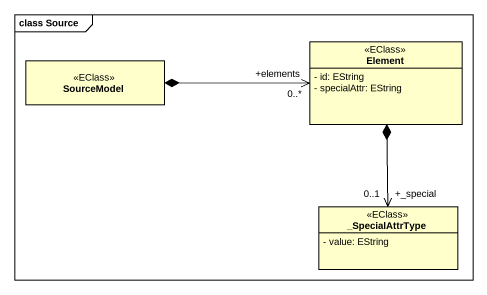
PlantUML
@startuml
mainframe class Source
hide circle
hide empty members
skinparam classAttributeIconSize 0
class Element <<EClass>> {
  - id: EString
  - specialAttr: EString
}
class SourceModel <<EClass>>
class "_SpecialAttrType" as SpecialAttrType <<EClass>> {
  - value: EString
}
Element *--> "+_special\n0..1" SpecialAttrType
SourceModel *-right-> "+elements\n0..*" Element
@enduml
